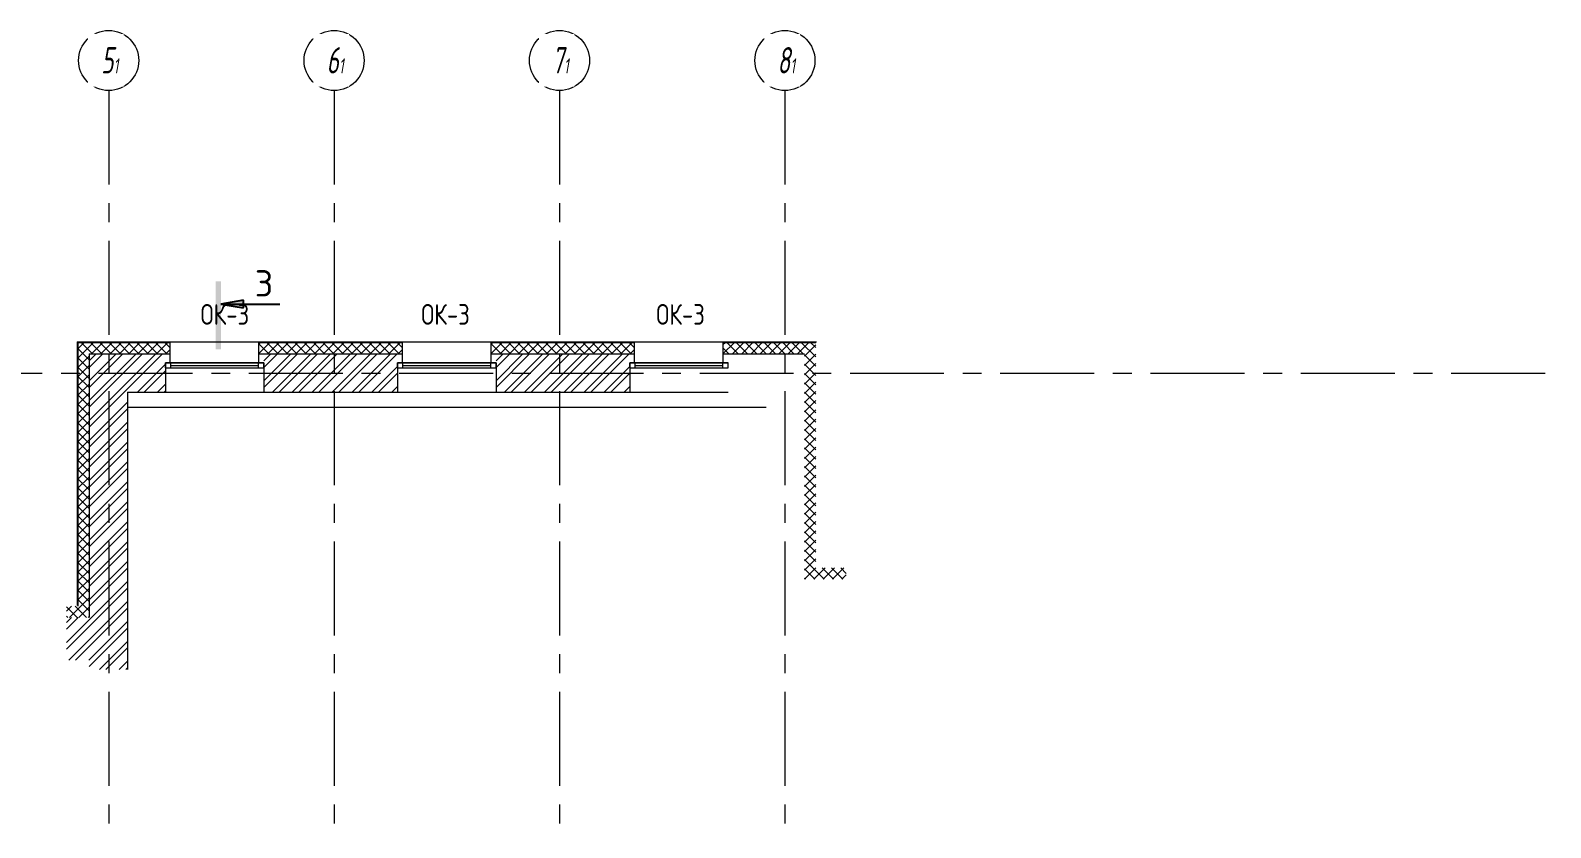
# Model space of a CAD drawing. Header units: millimetres. Extents: x -85420 to 1195317, y -69347 to 470418.
# Drawn here: x 692011 to 712243, y 72071 to 82677 of the extents above; entities that cross this region are included whole.
import ezdxf

# ---------------------------------------------------------------- set-up
doc = ezdxf.new("R2010")
doc.units = ezdxf.units.MM
doc.linetypes.add('CENTER', pattern=[2, 1.25, -0.25, 0.25, -0.25])
for name, color, linetype, lineweight in [('АР_Навесной фасад', 250, 'Continuous', 5), ('АР_Оси', 7, 'Continuous', 25), ('АР_Подоконники', 163, 'Continuous', 9), ('АР_Разрезы', 175, 'Continuous', 9), ('АР_Сущ Несущая стена', 250, 'Continuous', 50), ('АР_Утеплитель', 250, 'Continuous', 13), ('АР_Штриховка кирпич', 250, 'Continuous', 9), ('Маркировка ОКОН', 5, 'Continuous', 18), ('ТОНКАЯ', 253, 'Continuous', 0)]:
    doc.layers.add(name, color=color, linetype=linetype, lineweight=lineweight)
doc.layers.add('АР_новое окно', color=160, linetype='Continuous')
doc.styles.add('METRO-STYLE', font='isocpeur.ttf', dxfattribs={"width": 0.9, "oblique": 15})
doc.styles.add('PDF ISOCPEUR', font='isocpeur.ttf')
doc.styles.add('ГОСТ 2.304', font='CS_Gost2304.shx', dxfattribs={"oblique": 10})

# ---------------------------------------------------------------- blocks, each defined once
blk = doc.blocks.new('*U553')
at = {"layer": 'АР_новое окно', "lineweight": 9}
for p, q in [((0, 1310), (-70, 1310)), ((-70, 1310), (-70, 0)), ((-70, 0), (-70, 1310)), ((0, 1240), (-70, 1240)), ((-35, 1240), (-35, 70)), ((0, 1310), (0, 0)), ((0, 70), (-70, 70)), ((0, 0), (-70, 0))]:
    blk.add_line(p, q, dxfattribs=at)
blk = doc.blocks.new('*U551')
at = {"layer": 'АР_новое окно', "lineweight": 9}
for p, q in [((0, 1310), (-70, 1310)), ((-70, 1310), (-70, 0)), ((-70, 0), (-70, 1310)), ((0, 1240), (-70, 1240)), ((-35, 1240), (-35, 70)), ((0, 1310), (0, 0)), ((0, 70), (-70, 70)), ((0, 0), (-70, 0))]:
    blk.add_line(p, q, dxfattribs=at)
blk = doc.blocks.new('*U552')
at = {"layer": 'АР_новое окно', "lineweight": 9}
for p, q in [((0, 1310), (-70, 1310)), ((-70, 1310), (-70, 0)), ((-70, 0), (-70, 1310)), ((0, 1240), (-70, 1240)), ((-35, 1240), (-35, 70)), ((0, 1310), (0, 0)), ((0, 70), (-70, 70)), ((0, 0), (-70, 0))]:
    blk.add_line(p, q, dxfattribs=at)
blk = doc.blocks.new('A$C60573c2e')
at = {"layer": 'АР_Разрезы', "ltscale": 100}
h = blk.add_hatch(color=5, dxfattribs=at)
h.dxf.hatch_style = 1
h.paths.add_polyline_path([(13494, 917), (13424, 917), (13424, 1821), (13494, 1821)])
h.paths.add_polyline_path([(13795, 1471), (13494, 1521), (13795, 1521)])
h.paths.add_polyline_path([(13795, 1521), (13494, 1521), (13795, 1571)])
at = {"layer": 'АР_Разрезы', "color": 5, "lineweight": 25, "ltscale": 100}
for p, q in [((13795, 1571), (13494, 1521)), ((13494, 1521), (13795, 1471)), ((13795, 1471), (13795, 1571))]:
    blk.add_line(p, q, dxfattribs=at)
at = {"layer": 'АР_Разрезы', "color": 5, "lineweight": 25, "ltscale": 100, "elevation": 0}
blk.add_lwpolyline([(13494, 1521), (14278, 1521)], dxfattribs=at)
at = {"layer": 'АР_Разрезы', "color": 5, "lineweight": 25, "ltscale": 100, "insert": (13944, 1621), "char_height": 350, "width": 583.33, "attachment_point": 7, "style": 'METRO-STYLE'}
blk.add_mtext('{\\Q0;\\W1;3}', dxfattribs=at)

msp = doc.modelspace()

# ---------------------------------------------------------------- hatches: boundary and pattern name
at = {"layer": 'АР_Утеплитель', "lineweight": 9, "ltscale": 100}
h = msp.add_hatch(dxfattribs=at)
h.set_pattern_fill('ANSI37', color=256, scale=700)
h.set_pattern_definition([(45, (-284496.98, 114266.88), (-61.871843, 61.871843), []), (135, (-284496.98, 114266.88), (-61.871843, -61.871843), [])])
h.paths.add_polyline_path([(693873, 78374.7), (692793, 78374.7), (692793, 74865), (692493, 74865), (692493, 75015), (692643, 75015), (692643, 78524.7), (693873, 78524.7)])
h = msp.add_hatch(dxfattribs=at)
h.set_pattern_fill('ANSI37', color=256, scale=700)
h.set_pattern_definition([(45, (-281406.98, 114266.88), (-61.871843, 61.871843), []), (135, (-281406.98, 114266.88), (-61.871843, -61.871843), [])])
h.paths.add_polyline_path([(696963, 78374.7), (695053, 78374.7), (695053, 78524.7), (696963, 78524.7)])
h = msp.add_hatch(dxfattribs=at)
h.set_pattern_fill('ANSI37', color=256, scale=700)
h.set_pattern_definition([(45, (-278316.98, 114266.88), (-61.871843, 61.871843), []), (135, (-278316.98, 114266.88), (-61.871843, -61.871843), [])])
h.paths.add_polyline_path([(700053, 78374.7), (698143, 78374.7), (698143, 78524.7), (700053, 78524.7)])
h = msp.add_hatch(dxfattribs=at)
h.set_pattern_fill('ANSI37', color=256, scale=700)
h.set_pattern_definition([(45, (-275501.98, 111266.88), (-61.871843, 61.871843), []), (135, (-275501.98, 111266.88), (-61.871843, -61.871843), [])])
h.paths.add_polyline_path([(702868, 75374.7), (702313, 75374.7), (702313, 78374.7), (701233, 78374.7), (701233, 78524.7), (702463, 78524.7), (702463, 75524.7), (702868, 75524.7)])
at = {"layer": 'АР_Штриховка кирпич', "lineweight": 9, "ltscale": 100}
h = msp.add_hatch(dxfattribs=at)
h.set_pattern_fill('ANSI32', color=256, scale=500)
h.set_pattern_definition([(45, (-305486.66, 114940.91), (-132.58252, 132.58252), []), (45, (-305398.27, 114940.91), (-132.58252, 132.58252), [])])
h.paths.add_polyline_path([(693808, 78374.7), (692793, 78374.7), (692793, 74865), (692493, 74865), (692493, 74298), (692793, 74298), (692793, 74174.7), (693303, 74174.7), (693303, 77864.7), (693808, 77864.7)])
h = msp.add_hatch(dxfattribs=at)
h.set_pattern_fill('ANSI32', color=256, scale=500)
h.set_pattern_definition([(45, (-303161.66, 114940.91), (-132.58252, 132.58252), []), (45, (-303073.27, 114940.91), (-132.58252, 132.58252), [])])
h.paths.add_polyline_path([(696898, 78374.7), (695118, 78374.7), (695118, 77864.7), (696898, 77864.7)])
h = msp.add_hatch(dxfattribs=at)
h.set_pattern_fill('ANSI32', color=256, scale=500)
h.set_pattern_definition([(45, (-300071.66, 114940.91), (-132.58252, 132.58252), []), (45, (-299983.27, 114940.91), (-132.58252, 132.58252), [])])
h.paths.add_polyline_path([(699988, 78374.7), (698208, 78374.7), (698208, 77864.7), (699988, 77864.7)])

# ---------------------------------------------------------------- linework, layer by layer
at = {"layer": 'АР_Навесной фасад', "lineweight": 9, "ltscale": 100}
for p, q in [((692633, 78534.7), (692633, 75025)), ((692633, 78534.7), (702473, 78534.7)), ((692643, 78524.7), (692643, 75015)), ((692643, 78524.7), (693873, 78524.7)), ((695053, 78524.7), (696963, 78524.7)), ((698143, 78524.7), (700053, 78524.7)), ((701233, 78524.7), (702463, 78524.7))]:
    msp.add_line(p, q, dxfattribs=at)
for points in [[(693873, 78374.7), (693873, 78534.7)], [(695053, 78374.7), (695053, 78534.7)], [(696963, 78374.7), (696963, 78534.7)], [(698143, 78374.7), (698143, 78534.7)], [(700053, 78374.7), (700053, 78534.7)], [(701233, 78374.7), (701233, 78534.7)]]:
    msp.add_lwpolyline(points, dxfattribs=at)
at = {"layer": 'АР_новое окно', "lineweight": 9}
for p, q in [((693808, 77864.7), (695118, 77864.7)), ((696898, 77864.7), (698208, 77864.7)), ((699988, 77864.7), (701298, 77864.7))]:
    msp.add_line(p, q, dxfattribs=at)
at = {"layer": 'АР_Оси', "linetype": 'CENTER', "lineweight": 9, "ltscale": 1000}
for p, q in [((693053, 81877.2), (693053, 26144.9)), ((696053, 81877.2), (696053, 26144.9)), ((699053, 81877.2), (699053, 26144.9)), ((702053, 81877.2), (702053, 26144.9)), ((674919.3, 78114.7), (758097.7, 78114.7))]:
    msp.add_line(p, q, dxfattribs=at)
at = {"layer": 'АР_Оси', "lineweight": 9, "ltscale": 0.5}
for centre in [(693053, 82277.2), (696053, 82277.2), (699053, 82277.2), (702053, 82277.2)]:
    msp.add_circle(centre, 400, dxfattribs=at)
at = {"layer": 'АР_Подоконники', "lineweight": 9, "ltscale": 100}
msp.add_line((693303, 77664.7), (701803, 77664.7), dxfattribs=at)
at = {"layer": 'АР_Сущ Несущая стена', "lineweight": 9, "ltscale": 100}
for p, q in [((692793, 78374.7), (692793, 74865)), ((692793, 78374.7), (693873, 78374.7)), ((693873, 78255.8), (693873, 78374.7)), ((695053, 78374.7), (696963, 78374.7)), ((695053, 78255.8), (695053, 78374.7)), ((696963, 78255.8), (696963, 78374.7)), ((698143, 78374.7), (700053, 78374.7)), ((698143, 78255.8), (698143, 78374.7)), ((700053, 78255.8), (700053, 78374.7)), ((701233, 78374.7), (702313, 78374.7)), ((701233, 78255.8), (701233, 78374.7)), ((693808, 78255.8), (693808, 77864.7)), ((693808, 78255.8), (693873, 78255.8)), ((693808, 78255.8), (695118, 78255.8)), ((695053, 78255.8), (695118, 78255.8)), ((695118, 78255.8), (695118, 77864.7)), ((696898, 78255.8), (696898, 77864.7)), ((696898, 78255.8), (696963, 78255.8)), ((696898, 78255.8), (698208, 78255.8)), ((698143, 78255.8), (698208, 78255.8)), ((698208, 78255.8), (698208, 77864.7)), ((699988, 78255.8), (699988, 77864.7)), ((699988, 78255.8), (700053, 78255.8)), ((699988, 78255.8), (701298, 78255.8)), ((693303, 77864.7), (693303, 74174.7)), ((693303, 77864.7), (693808, 77864.7)), ((695118, 77864.7), (696898, 77864.7)), ((698208, 77864.7), (699988, 77864.7))]:
    msp.add_line(p, q, dxfattribs=at)

# ---------------------------------------------------------------- block references
at = {"layer": 'АР_новое окно', "lineweight": 9, "xscale": -1, "rotation": 90}
for name, p in [('*U552', (695118, 78185.8)), ('*U551', (698208, 78185.8)), ('*U553', (701298, 78185.8))]:
    msp.add_blockref(name, p, dxfattribs=at)
at = {"layer": 'ТОНКАЯ', "color": 31, "lineweight": 9, "ltscale": 100, "true_color": 0xfecc66}
msp.add_blockref('A$C60573c2e', (681053, 77515.8), dxfattribs=at)

# ---------------------------------------------------------------- texts
at = {"layer": 'Маркировка ОКОН', "lineweight": 9, "char_height": 275.423, "attachment_point": 9, "rotation": 359.99779, "style": 'PDF ISOCPEUR'}
for insert in [(694922.8, 78760.4), (697859.2, 78760.4), (700987.3, 78760.4)]:
    msp.add_mtext('{\\W0.8;ОК-3}', dxfattribs=dict(at, insert=insert))

# ---------------------------------------------------------------- next in the draw order: texts
at = {"layer": 'АР_Оси', "lineweight": 9, "char_height": 350, "width": 123.867, "attachment_point": 1, "line_spacing_factor": 1.149209, "style": 'ГОСТ 2.304', "bg_fill": 2}
for s, insert in [('{\\W0.8;5\\H0.57143x;1}', (692953.2, 82455)), ('{\\W0.8;6\\H0.57143x;1}', (695953.2, 82455)), ('{\\W0.8;7\\H0.57143x;1}', (698953.2, 82455)), ('{\\W0.8;8\\H0.57143x;1}', (701953.2, 82455))]:
    msp.add_mtext(s, dxfattribs=dict(at, insert=insert))

doc.saveas('drawing.dxf')
